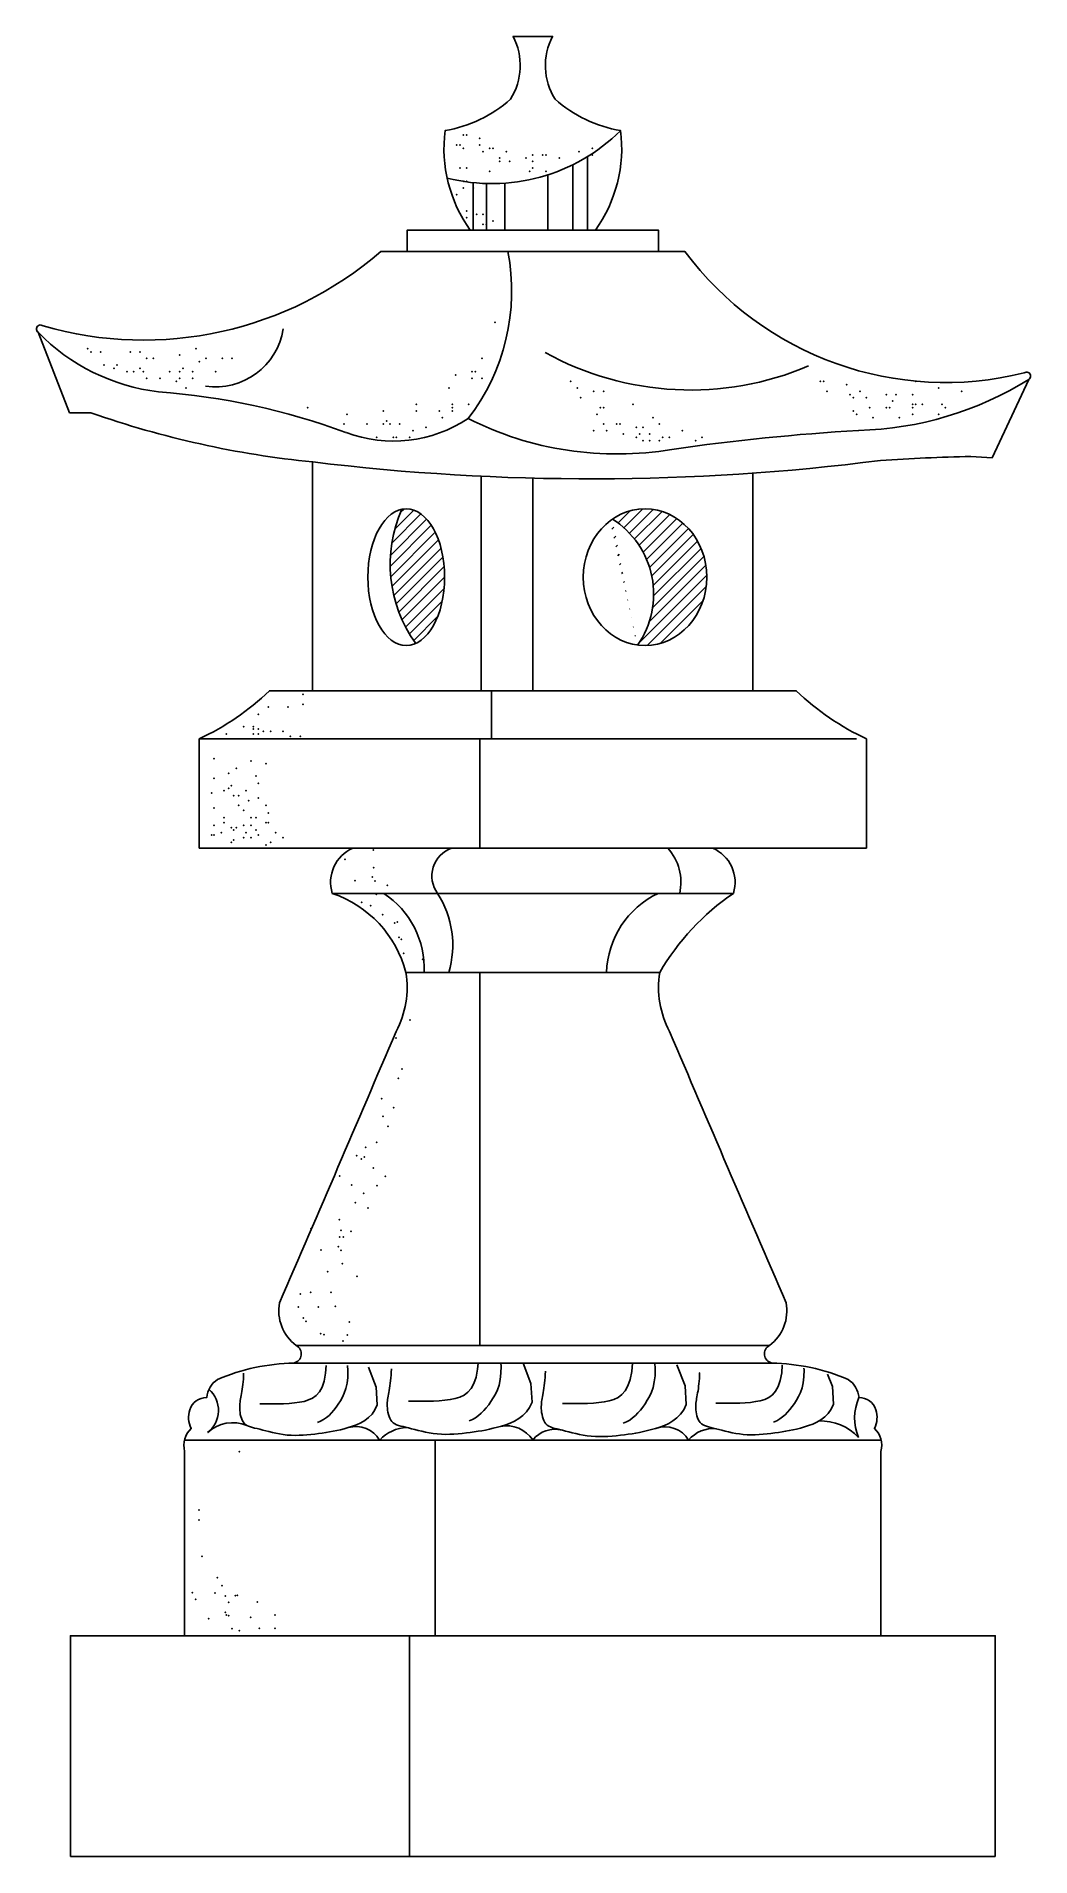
# Model space of a CAD drawing. Header units: millimetres. Extents: x -52 to 1461, y 0 to 2768.
import ezdxf

# ---------------------------------------------------------------- set-up
doc = ezdxf.new("R2010")
doc.units = ezdxf.units.MM
doc.layers.add('ceco.net 302', color=7, linetype='Continuous')
pattern_1 = [(45, (109894.333, 72721.082), (-8.2476935, 8.2476935), [])]

msp = doc.modelspace()

# ---------------------------------------------------------------- hatches: boundary and pattern name
at = {"layer": 'ceco.net 302', "linetype": 'ByBlock'}
h = msp.add_hatch(dxfattribs=at)
h.set_pattern_fill('ANSI31', color=256, scale=93.312, style=0)
h.set_pattern_definition(pattern_1)
edge = h.paths.add_edge_path()
edge.add_ellipse((510.9, 1945.6), major_axis=(0, 104), ratio=0.561543, start_angle=194.276, end_angle=366.4049)
edge.add_arc((692.1, 1965.1), 205.7, 155.9136, 215.7865)
h = msp.add_hatch(dxfattribs=at)
h.set_pattern_fill('ANSI31', color=256, scale=93.312, style=0)
h.set_pattern_definition(pattern_1)
edge = h.paths.add_edge_path()
edge.add_ellipse((874.1, 1945.6), major_axis=(0, 104), ratio=0.903353, start_angle=172.9912, end_angle=391.9688)
edge.add_arc((752.2, 1919.9), 135, -35.0422, 57.6552, ccw=False)

# ---------------------------------------------------------------- linework, layer by layer
for p, q in [((786.8, 2585.2), (786.8, 2473.3)), ((726.5, 2557.5), (726.5, 2473.3)), ((764.2, 2572.8), (764.2, 2473.3)), ((612.5, 2545.6), (612.5, 2473.3)), ((632.9, 2544.3), (632.9, 2473.3)), ((660.6, 2544.8), (660.6, 2473.3)), ((608.2, 2473.3), (798.7, 2473.3)), ((512.4, 2440.8), (894.5, 2440.8)), ((368.5, 1772.7), (368.5, 2120.8)), ((1038.3, 1772.7), (1038.3, 2103.8)), ((624.7, 2099.1), (624.7, 1772.7)), ((703.4, 2096.2), (703.4, 1820.3)), ((703.4, 2077.9), (703.4, 1772.7)), ((302.6, 1772.7), (368.5, 1772.7)), ((368.5, 1772.7), (1038.3, 1772.7)), ((640.4, 1772.7), (640.4, 1699.5)), ((1104.3, 1772.7), (1038.3, 1772.7)), ((195.7, 1699.5), (1196, 1699.5)), ((195.7, 1533.6), (195.7, 1699.5)), ((623, 1699.5), (623, 1533.6)), ((1211.2, 1533.6), (1211.2, 1699.5)), ((195.7, 1533.6), (1211.2, 1533.6)), ((398.4, 1464.7), (1008.5, 1464.7)), ((510.3, 1344.5), (896.5, 1344.5)), ((623, 1344.5), (623, 777.2)), ((343.3, 777.2), (1063.6, 777.2)), ((340, 750.5), (1066.9, 750.5)), ((173.5, 633.5), (1233.4, 633.5)), ((554.9, 633.5), (554.9, 335.8)), ((173.8, 335.8), (1233, 335.8)), ((515.7, 335.8), (515.7, 0)), ((0, 0), (1406.9, 0))]:
    msp.add_line(p, q, dxfattribs=at)
for points in [[(368.5, 2120.8, -0.059303), (31.3, 2195.5), (-1.3, 2195.5), (-49.2, 2318, -1.049204), (-41.5, 2327.6, 0.253716), (472.2, 2440.8), (512.4, 2440.8), (512.4, 2473.3), (608.2, 2473.3, -0.188095), (569.9, 2624.6, 0.139138), (669.5, 2672.4, 0.267053), (673.4, 2767.9), (703.4, 2767.9), (733.5, 2767.9, 0.267053), (737.3, 2672.4, 0.139138), (837, 2624.6, -0.188095), (798.7, 2473.3), (894.5, 2473.3), (894.5, 2440.8), (934.7, 2440.8, 0.302554), (1450.7, 2256.2, -1.049204), (1457.8, 2246.2), (1402, 2127.1), (1369.5, 2129.2, 0.011058), (1232.5, 2123, 0.011058)], [(1199.1, 2168.7, 0.133317), (1457.8, 2246.2, 0.152751)], [(0, 0), (0, 335.8), (173.8, 335.8), (173.8, 616.2, -0.281797), (183.9, 651.2, -0.196517), (181.5, 679.6, -0.33519), (207.3, 697.9, -0.233273), (223.9, 725.5, -0.097178), (340, 750.5, 0.703134), (343.3, 777.2, -0.286778), (318.2, 842.3, 0.001445), (495.3, 1254.6, 0.16576), (510.3, 1344.5, 0.253399), (398.4, 1464.7, -0.38756), (430.1, 1533.6)], [(1406.9, 0), (1406.9, 335.8), (1233, 335.8), (1233, 616.2, 0.281797), (1223, 651.2, 0.196517), (1225.3, 679.6, 0.33519), (1199.6, 697.9, 0.233273), (1183, 725.5, 0.097178), (1066.9, 750.5, -0.703134), (1063.6, 777.2, 0.286778), (1088.6, 842.3, -0.001445), (911.5, 1254.6, -0.16576), (896.5, 1344.5, -0.111248), (1008.5, 1464.7, 0.38756), (976.7, 1533.6)]]:
    msp.add_lwpolyline(points, format="xyb", dxfattribs=at)
for points in [[(620.3, 750.5), (619.5, 741.4), (617.2, 729.1), (613.9, 719.3), (609.7, 711.8), (604.6, 706), (598.8, 701.8), (592.3, 698.8), (585.2, 696.6), (577.7, 695), (569.7, 693.9), (561.2, 693.2), (552.4, 692.8), (543.3, 692.6), (533.8, 692.6), (524.1, 692.6), (514.2, 692.6)], [(655, 750.5), (655.3, 745.8), (655, 734.9), (653.9, 725.4), (652, 717.1), (649.5, 709.8), (646.6, 703.3), (643.3, 697.5), (639.8, 692.2), (636.3, 687.2), (632.7, 682.5), (629, 678.2), (625, 674.2), (620.9, 670.6), (616.4, 667.4), (611.7, 664.7), (606.5, 662.5)], [(702.4, 690.9), (700.6, 719.2), (688.5, 750.5)], [(854.9, 750.5), (853.9, 737.8), (851.5, 725.6), (848.2, 715.8), (844, 708.2), (838.9, 702.5), (833.1, 698.2), (826.6, 695.2), (819.6, 693.1), (812, 691.5), (804, 690.4), (795.6, 689.7), (786.7, 689.2), (777.6, 689.1), (768.2, 689), (758.5, 689.1), (748.6, 689.1)], [(889.1, 750.5), (889.6, 742.2), (889.3, 731.3), (888.2, 721.8), (886.3, 713.5), (883.8, 706.2), (880.9, 699.8), (877.6, 694), (874.2, 688.6), (870.7, 683.6), (867, 678.9), (863.3, 674.6), (859.4, 670.6), (855.2, 667), (850.8, 663.9), (846, 661.2), (840.9, 658.9)], [(936.8, 687.3), (935, 715.7), (922.6, 747.6), (922.6, 747.6)], [(466.9, 686.9), (463.3, 679.3), (458.8, 672.9), (453.5, 667.7), (447.8, 663.3), (441.7, 659.7), (435.3, 656.8), (428.9, 654.5), (422.6, 652.5), (416.6, 650.7), (410.8, 649.2), (405.1, 647.9), (399.6, 646.8), (394.1, 645.8), (388.7, 644.9), (383.2, 644.1), (377.5, 643.3), (371.8, 642.6), (365.9, 642), (359.9, 641.4), (353.9, 641), (347.8, 640.7), (341.7, 640.6), (335.7, 640.7), (329.7, 641.1), (323.9, 641.8), (318.2, 642.7), (312.6, 643.7), (307.3, 644.9), (302.1, 646.2), (297.2, 647.5), (292.5, 648.7), (288.1, 649.8), (284.1, 650.8), (280.3, 651.7), (276.9, 652.6), (273.8, 653.5), (270.9, 654.5), (268.4, 655.8), (266.2, 657.3), (264.3, 659.1), (262.6, 661.3), (261.2, 663.8), (260.1, 666.5), (259.2, 669.4), (258.5, 672.4), (258, 675.5), (257.7, 678.4), (257.5, 681.2), (257.5, 683.9), (257.5, 686.4), (257.7, 688.8), (258, 691.1), (258.4, 693.5), (258.8, 695.9), (259.2, 698.5), (259.8, 701.2), (260.3, 704.1), (260.8, 707.3), (261.4, 710.7), (261.9, 714.3), (262.3, 718.1), (262.7, 722), (263.1, 726), (263.3, 730.2), (263.4, 734.6), (263.4, 735.2)], [(389.2, 746.9), (388.2, 734.9), (386, 723.2), (382.8, 713.9), (378.8, 706.7), (374, 701.3), (368.5, 697.3), (362.3, 694.4), (355.6, 692.3), (348.4, 690.8), (340.8, 689.8), (332.8, 689.1), (324.4, 688.7), (315.7, 688.5), (306.8, 688.5), (297.5, 688.5), (288.1, 688.6)], [(421.6, 746.9), (422.1, 739.1), (421.9, 728.7), (420.8, 719.7), (419, 711.8), (416.7, 704.8), (413.9, 698.7), (410.7, 693.2), (407.5, 688.1), (404.1, 683.4), (400.7, 678.9), (397.1, 674.8), (393.4, 671), (389.4, 667.6), (385.2, 664.6), (380.7, 662), (375.8, 659.9)], [(466.9, 686.9), (465.2, 713.8), (453.4, 744.1), (453.4, 744.1)], [(702.4, 690.9), (698.6, 682.9), (693.8, 676.2), (688.3, 670.6), (682.3, 666), (675.8, 662.3), (669.1, 659.2), (662.4, 656.7), (655.8, 654.6), (649.5, 652.8), (643.3, 651.3), (637.4, 649.9), (631.6, 648.7), (625.8, 647.6), (620.1, 646.7), (614.2, 645.8), (608.3, 645), (602.3, 644.3), (596.1, 643.6), (589.8, 643), (583.4, 642.5), (577, 642.2), (570.6, 642.1), (564.3, 642.3), (558, 642.7), (551.9, 643.4), (545.9, 644.3), (540, 645.4), (534.4, 646.7), (528.9, 648), (523.7, 649.4), (518.8, 650.7), (514.2, 651.8), (510, 652.9), (506, 653.8), (502.4, 654.7), (499.1, 655.7), (496.1, 656.8), (493.5, 658.1), (491.1, 659.7), (489.1, 661.6), (487.3, 663.9), (485.9, 666.5), (484.7, 669.4), (483.8, 672.5), (483, 675.7), (482.5, 678.8), (482.2, 682), (482, 684.9), (481.9, 687.7), (482, 690.3), (482.2, 692.9), (482.5, 695.3), (482.9, 697.8), (483.3, 700.4), (483.8, 703.1), (484.3, 705.9), (484.9, 709), (485.5, 712.4), (486.1, 716), (486.6, 719.7), (487.1, 723.7), (487.5, 727.8), (487.8, 732.1), (488, 736.5), (488.2, 741.1), (488.2, 741.8)], [(936.8, 687.3), (932.9, 679.3), (928.2, 672.7), (922.7, 667.1), (916.6, 662.5), (910.2, 658.8), (903.5, 655.7), (896.8, 653.2), (890.2, 651.1), (883.8, 649.3), (877.7, 647.7), (871.7, 646.3), (865.9, 645.1), (860.1, 644.1), (854.4, 643.1), (848.6, 642.3), (842.7, 641.5), (836.6, 640.7), (830.4, 640), (824.1, 639.4), (817.7, 639), (811.3, 638.7), (805, 638.6), (798.6, 638.7), (792.4, 639.1), (786.2, 639.8), (780.2, 640.8), (774.3, 641.9), (768.7, 643.2), (763.3, 644.5), (758.1, 645.8), (753.2, 647.1), (748.6, 648.3), (744.3, 649.3), (740.4, 650.3), (736.7, 651.2), (733.4, 652.2), (730.5, 653.3), (727.8, 654.6), (725.5, 656.1), (723.4, 658), (721.7, 660.3), (720.2, 663), (719, 665.9), (718.1, 668.9), (717.4, 672.1), (716.8, 675.3), (716.5, 678.4), (716.3, 681.4), (716.3, 684.2), (716.4, 686.8), (716.6, 689.3), (716.8, 691.8), (717.2, 694.3), (717.7, 696.8), (718.2, 699.5), (718.7, 702.4), (719.3, 705.5), (719.8, 708.8), (720.4, 712.4), (720.9, 716.2), (721.4, 720.1), (721.8, 724.3), (722.2, 728.6), (722.4, 733), (722.5, 737.5), (722.6, 738.2)], [(1160.8, 687.8), (1157.1, 680.2), (1152.6, 673.8), (1147.4, 668.6), (1141.6, 664.2), (1135.5, 660.6), (1129.2, 657.7), (1122.8, 655.4), (1116.5, 653.4), (1110.5, 651.6), (1104.6, 650.1), (1099, 648.8), (1093.5, 647.7), (1088, 646.7), (1082.5, 645.8), (1077, 645), (1071.4, 644.2), (1065.6, 643.5), (1059.7, 642.9), (1053.7, 642.3), (1047.7, 641.9), (1041.6, 641.6), (1035.6, 641.5), (1029.5, 641.6), (1023.6, 642), (1017.7, 642.7), (1012, 643.6), (1006.5, 644.6), (1001.1, 645.8), (995.9, 647.1), (991, 648.4), (986.4, 649.6), (982, 650.7), (977.9, 651.7), (974.2, 652.6), (970.8, 653.5), (967.6, 654.4), (964.8, 655.4), (962.3, 656.7), (960, 658.2), (958.1, 660), (956.4, 662.2), (955.1, 664.7), (953.9, 667.4), (953, 670.3), (952.4, 673.3), (951.9, 676.4), (951.5, 679.3), (951.4, 682.2), (951.3, 684.8), (951.4, 687.3), (951.6, 689.7), (951.8, 692), (952.2, 694.4), (952.6, 696.8), (953.1, 699.4), (953.6, 702.1), (954.1, 705.1), (954.7, 708.2), (955.2, 711.6), (955.7, 715.2), (956.2, 719), (956.6, 722.9), (956.9, 727), (957.1, 731.2), (957.2, 735.5), (957.3, 736.1)], [(1082.9, 747.1), (1082, 735.8), (1079.8, 724.1), (1076.7, 714.8), (1072.6, 707.6), (1067.8, 702.2), (1062.3, 698.2), (1056.2, 695.3), (1049.5, 693.2), (1042.3, 691.8), (1034.6, 690.7), (1026.6, 690), (1018.3, 689.6), (1009.6, 689.4), (1000.6, 689.4), (991.4, 689.4), (982, 689.5)], [(1115.8, 742.8), (1116, 740), (1115.7, 729.6), (1114.6, 720.6), (1112.9, 712.7), (1110.5, 705.7), (1107.7, 699.6), (1104.6, 694.1), (1101.3, 689), (1098, 684.3), (1094.5, 679.8), (1091, 675.7), (1087.2, 671.9), (1083.3, 668.5), (1079.1, 665.5), (1074.6, 662.9), (1069.7, 660.8)], [(1160.8, 687.8), (1159.1, 714.7), (1151.7, 733.6)]]:
    msp.add_lwpolyline(points, dxfattribs=at)
for centre, radius, start, end in [((641.2, 2822.7), 278.6, 255.8605, 314.6614), ((353.3, 2380.7), 317.9, 322.3898, 10.8925), ((170.2, 2531.3), 306, 224.186, 263.1936), ((220.4, 2339.3), 104.5, 261.751, 351.132), ((943.6, 2689.1), 458.9, 241.1262, 293.0085), ((59.3, 1194.9), 1035.2, 69.6551, 85.8665), ((491.4, 2358.7), 206.1, 249.5171, 303.4811), ((831.6, 2637.1), 504.2, 243.2994, 279.5), ((1399.9, -1225.4), 3400.1, 93.3861, 98.2022), ((791.7, 5587.9), 3492.8, 263.0414, 277.2495), ((692.1, 1965.1), 205.7, 155.9136, 215.7865), ((752.2, 1919.9), 135, 324.9578, 57.6552), ((25.7, 2062.7), 401, 295.0867, 313.682), ((1381.2, 2062.7), 401, 226.318, 244.9133), ((594.8, 1491.2), 44.9, 109.3027, 216.2585), ((851.3, 1481.6), 77.4, 347.3611, 42.1556), ((402.8, 1351.3), 135.3, 357.1272, 56.9585), ((435.7, 1386), 145.9, 343.4751, 32.623), ((953.2, 1340.3), 137.7, 115.3962, 178.2539), ((182.8, 678.5), 42.5, 307.2491, 49.0296), ((1268.3, 666.8), 75.5, 155.6073, 202.8439), ((247.2, 603.2), 56.6, 67.8257, 132.5355), ((433.8, 610.9), 43, 31.6256, 105.0382), ((513.2, 594.5), 57.8, 91.1187, 137.6834), ((663.1, 606.6), 48.5, 33.741, 100.6366), ((737.1, 607.1), 42.7, 75.3852, 141.9202), ((904.7, 611.9), 41.7, 31.036, 110.0271), ((977.6, 602.2), 48.6, 84.0858, 139.9289), ((1141.6, 584.5), 78, 42.7822, 92.1912)]:
    msp.add_arc(centre, radius, start, end, dxfattribs=at)
for centre, ratio in [((510.9, 1945.6), 0.561543), ((874.1, 1945.6), 0.903353)]:
    msp.add_ellipse(centre, major_axis=(0, 104), ratio=ratio, dxfattribs=at)
for p in [(587.5, 2602.9), (592.6, 2602.9), (597.6, 2618), (602.7, 2618), (622.8, 2613), (622.8, 2602.9), (597.6, 2597.9), (627.8, 2592.8), (637.9, 2597.9), (643, 2597.9), (653, 2582.8), (653, 2577.7), (663.1, 2592.8), (668.1, 2577.7), (693.3, 2582.8), (703.4, 2587.8), (703.4, 2577.7), (718.5, 2587.8), (723.6, 2587.8), (743.7, 2582.8), (773.9, 2592.8), (794.1, 2597.9), (794.1, 2587.8), (592.6, 2567.7), (597.6, 2547.6), (602.7, 2567.7), (602.7, 2547.6), (637.9, 2562.7), (698.4, 2562.7), (703.4, 2567.7), (723.6, 2562.7), (723.6, 2562.7), (587.5, 2527.4), (597.6, 2537.5), (612.7, 2537.5), (602.7, 2502.3), (602.7, 2492.2), (617.8, 2497.2), (627.8, 2497.2), (627.8, 2482.1), (632.9, 2482.1), (643, 2487.2), (646, 2333.2), (26.1, 2293.2), (31.1, 2288.2), (46.1, 2288.2), (91.1, 2288.2), (106.1, 2288.2), (116.1, 2278.2), (126.1, 2278.2), (166.1, 2283.2), (191.1, 2293.2), (196.1, 2273.2), (206.1, 2278.2), (231, 2278.2), (246, 2278.2), (626, 2278.2), (51.1, 2268.2), (66.1, 2263.2), (71.1, 2268.2), (86.1, 2258.2), (86.1, 2258.2), (96.1, 2258.2), (106.1, 2263.2), (111.1, 2258.2), (116.1, 2248.2), (136.1, 2248.2), (151.1, 2258.2), (161.1, 2243.3), (166.1, 2258.2), (166.1, 2248.2), (171.1, 2263.2), (171.1, 2263.2), (186.1, 2258.2), (186.1, 2248.2), (221.1, 2258.2), (586, 2253.2), (611, 2258.2), (611, 2248.2), (616, 2258.2), (626, 2248.2), (761, 2243.3), (1141, 2243.3), (1146, 2243.3), (1286, 2243.3), (176.1, 2233.3), (576, 2233.3), (771, 2233.3), (776, 2218.3), (796, 2228.3), (811, 2228.3), (811, 2228.3), (1151, 2228.3), (1181, 2238.3), (1186, 2223.3), (1191, 2218.3), (1201, 2228.3), (1211, 2218.3), (1241, 2223.3), (1256, 2223.3), (1281, 2223.3), (1321, 2233.3), (1356, 2228.3), (361, 2203.3), (421, 2193.3), (476, 2198.3), (526, 2208.3), (526, 2198.3), (561, 2198.3), (566, 2188.3), (581, 2208.3), (581, 2203.3), (581, 2198.3), (606, 2208.3), (801, 2193.3), (806, 2203.3), (811, 2203.3), (856, 2208.3), (886, 2188.3), (1191, 2198.3), (1196, 2193.3), (1216, 2203.3), (1221, 2188.3), (1241, 2203.3), (1246, 2203.3), (1251, 2213.3), (1261, 2188.3), (1281, 2208.3), (1281, 2203.3), (1281, 2193.3), (1286, 2208.3), (1296, 2208.3), (1321, 2193.3), (1326, 2208.3), (1331, 2203.3), (416, 2178.3), (451, 2178.3), (476, 2178.3), (481, 2183.3), (486, 2178.3), (501, 2178.3), (521, 2168.3), (541, 2173.3), (796, 2168.3), (811, 2178.3), (816, 2168.3), (831, 2178.3), (836, 2178.3), (841, 2163.3), (861, 2173.3), (866, 2163.3), (871, 2173.3), (881, 2163.3), (896, 2178.3), (931, 2168.3), (466, 2158.3), (491, 2158.3), (496, 2158.3), (516, 2158.3), (861, 2158.3), (871, 2153.4), (881, 2153.4), (896, 2153.4), (901, 2158.3), (911, 2158.3), (951, 2153.4), (961, 2158.3), (301, 1748.4), (331.1, 1748.4), (353.6, 1767.2), (353.6, 1752.2), (263.5, 1718.4), (278.5, 1718.4), (286, 1737.2), (237.2, 1707.2), (278.5, 1714.7), (278.5, 1707.2), (286, 1714.7), (286, 1707.2), (293.5, 1710.9), (304.8, 1710.9), (304.8, 1710.9), (323.6, 1710.9), (334.8, 1703.4), (349.8, 1703.4), (218.5, 1669.7), (274.8, 1665.9), (297.3, 1662.2), (218.5, 1639.7), (241, 1647.2), (252.2, 1654.7), (282.3, 1643.4), (214.7, 1617.2), (233.5, 1620.9), (241, 1624.7), (244.7, 1628.4), (248.5, 1613.4), (256, 1613.4), (267.3, 1620.9), (271, 1605.9), (286, 1632.2), (286, 1609.7), (218.5, 1594.7), (233.5, 1579.7), (256, 1598.4), (263.5, 1590.9), (274.8, 1579.7), (282.3, 1579.7), (297.3, 1598.4), (301, 1587.2), (214.7, 1553.4), (218.5, 1568.4), (218.5, 1553.4), (229.7, 1557.2), (229.7, 1557.2), (233.5, 1572.2), (244.7, 1564.7), (248.5, 1560.9), (252.2, 1564.7), (263.5, 1568.4), (267.3, 1557.2), (274.8, 1568.4), (274.8, 1568.4), (282.3, 1560.9), (286, 1553.4), (297.3, 1572.2), (301, 1572.2), (312.3, 1557.2), (244.7, 1542.2), (248.5, 1545.9), (263.5, 1549.7), (274.8, 1549.7), (297.3, 1538.4), (304.8, 1542.2), (323.6, 1549.7), (461, 1530.5), (417.8, 1516.6), (461.5, 1503.8), (432.9, 1484.1), (459.3, 1489.4), (463.5, 1483.6), (482.3, 1477.2), (442.9, 1451.3), (456.9, 1446.3), (465.3, 1463.5), (475, 1432.5), (493.4, 1419.9), (497.5, 1421.1), (480.7, 1405.6), (500, 1397.9), (503.4, 1394.6), (506.9, 1373.7), (536, 1364.5), (516.7, 1272), (495.2, 1244.8), (504.5, 1197.5), (498.8, 1183.4), (473.3, 1152.5), (491.5, 1138.7), (475.7, 1125.6), (483.2, 1110.3), (466, 1086.2), (435.3, 1065.9), (442.8, 1060.8), (447, 1063.8), (449.4, 1078.7), (409.8, 1035), (460.9, 1047.1), (479.3, 1034.4), (428, 1021.2), (446.3, 1008.6), (466.6, 1020.1), (409.2, 968.8), (433.6, 994.3), (452.9, 986.5), (366.1, 954.9), (409.8, 942.1), (411.6, 952.5), (415.1, 942.3), (426.6, 950.6), (381.2, 922.4), (407.6, 927.7), (411.7, 921.9), (391.1, 889.6), (413.6, 901.8), (365.6, 858.1), (396.2, 858.2), (435.9, 882.3), (346.6, 835.7), (349.8, 855.5), (377.2, 835.8), (402.9, 836.7), (354.1, 819.1), (358.3, 813.9), (424.5, 812.7), (380.8, 795), (385.6, 793.6), (414.8, 784.3), (421.3, 793.4), (257.2, 616), (195.4, 527.2), (195.4, 512.1), (200.4, 456.7), (223.6, 424.4), (185.3, 401.4), (190.4, 391.3), (220.2, 400.8), (230.7, 412), (235.7, 396.4), (250.8, 396.9), (253.9, 397.5), (210.5, 361.7), (235.7, 371.2), (237, 367.2), (240.7, 366.2), (240.8, 386.9), (274.1, 363.8), (284.2, 387.4), (311.1, 367.2), (245.8, 346.6), (257.2, 343.6), (287.5, 347), (311.1, 347)]:
    msp.add_point(p, dxfattribs=at)

doc.saveas('drawing.dxf')
